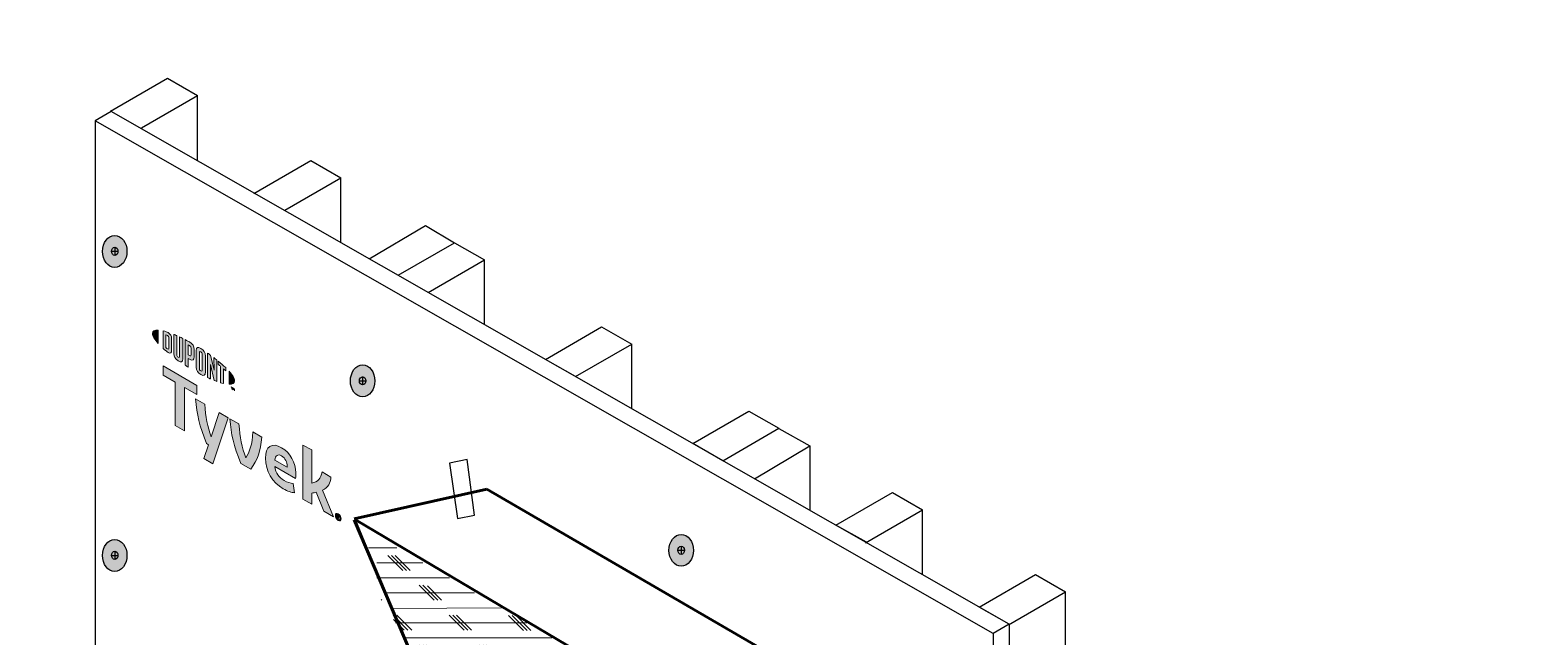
# Model space of a CAD drawing. Header units: inches. Extents: x -26 to 76, y -16 to 22.
# Drawn here: x 2.33 to 8.59, y 9.68 to 12.21 of the extents above; entities that cross this region are included whole.
import ezdxf

# ---------------------------------------------------------------- set-up
doc = ezdxf.new("R2010")
doc.units = ezdxf.units.IN
doc.header["$MEASUREMENT"] = 0
for name, color, linetype, lineweight in [('.ATI-HATCH', 7, 'Continuous', 0), ('G-ANNO-TTLB', 7, 'Continuous', 0), ('LOGOS', 7, 'Continuous', 0), ('TYVEK', 7, 'Continuous', 0)]:
    doc.layers.add(name, color=color, linetype=linetype, lineweight=lineweight)

# ---------------------------------------------------------------- blocks, each defined once
blk = doc.blocks.new('Block_197')
at = {"layer": 'LOGOS', "true_color": 0x848484, "transparency": 33554687}
h = blk.add_hatch(color=252, dxfattribs=at)
h.dxf.hatch_style = 2
edge = h.paths.add_edge_path()
edge.add_spline(control_points=[(2.8396, 10.9442), (2.8396, 10.9342), (2.8481, 10.9199), (2.8629, 10.9033), (2.8629, 10.9033), (2.8629, 10.958), (2.8629, 10.958), (2.8481, 10.9586), (2.8396, 10.9541), (2.8396, 10.9442)], knot_values=[0, 0, 0, 0, 1, 1, 1, 2, 2, 2, 3, 3, 3, 3], degree=3, periodic=0)
h = blk.add_hatch(color=252, dxfattribs=at)
h.dxf.hatch_style = 2
edge = h.paths.add_edge_path()
edge.add_spline(control_points=[(2.9074, 10.8827), (2.9074, 10.8785), (2.9052, 10.8783), (2.9026, 10.8799), (2.9005, 10.881), (2.8974, 10.8837), (2.8948, 10.886), (2.8948, 10.886), (2.8948, 10.9384), (2.8948, 10.9384), (2.8974, 10.9377), (2.9005, 10.9367), (2.9026, 10.9355), (2.9052, 10.934), (2.9074, 10.9313), (2.9074, 10.9271), (2.9074, 10.9271), (2.9074, 10.8827), (2.9074, 10.8827)], knot_values=[0, 0, 0, 0, 1, 1, 1, 2, 2, 2, 3, 3, 3, 4, 4, 4, 5, 5, 5, 6, 6, 6, 6], degree=3, periodic=0)
edge = h.paths.add_edge_path()
edge.add_spline(control_points=[(2.9043, 10.9482), (2.9002, 10.9506), (2.8942, 10.9526), (2.8834, 10.955), (2.8834, 10.955), (2.8834, 10.8825), (2.8834, 10.8825), (2.8929, 10.8737), (2.9002, 10.8676), (2.9043, 10.8652), (2.9138, 10.8597), (2.9192, 10.8633), (2.9192, 10.874), (2.9192, 10.874), (2.9192, 10.9222), (2.9192, 10.9222), (2.9192, 10.9329), (2.9138, 10.9427), (2.9043, 10.9482)], knot_values=[0, 0, 0, 0, 1, 1, 1, 2, 2, 2, 3, 3, 3, 4, 4, 4, 5, 5, 5, 6, 6, 6, 6], degree=3, periodic=0)
h = blk.add_hatch(color=252, dxfattribs=at)
h.dxf.hatch_style = 2
edge = h.paths.add_edge_path()
edge.add_spline(control_points=[(2.9525, 10.8482), (2.9525, 10.844), (2.9512, 10.842), (2.9466, 10.8453), (2.9421, 10.8485), (2.9409, 10.8514), (2.9409, 10.8564), (2.9409, 10.8564), (2.9409, 10.9353), (2.9409, 10.9353), (2.9379, 10.9367), (2.9313, 10.9395), (2.9284, 10.9407), (2.9284, 10.9407), (2.9284, 10.8608), (2.9284, 10.8608), (2.9284, 10.848), (2.9338, 10.8399), (2.9466, 10.8309), (2.9583, 10.8226), (2.9655, 10.8252), (2.9655, 10.8394), (2.9655, 10.8394), (2.9655, 10.9238), (2.9655, 10.9238), (2.963, 10.925), (2.955, 10.9289), (2.9525, 10.9301), (2.9525, 10.9301), (2.9525, 10.8482), (2.9525, 10.8482)], knot_values=[0, 0, 0, 0, 1, 1, 1, 2, 2, 2, 3, 3, 3, 4, 4, 4, 5, 5, 5, 6, 6, 6, 7, 7, 7, 8, 8, 8, 9, 9, 9, 10, 10, 10, 10], degree=3, periodic=0)
h = blk.add_hatch(color=252, dxfattribs=at)
h.dxf.hatch_style = 2
edge = h.paths.add_edge_path()
edge.add_spline(control_points=[(2.9999, 10.8554), (2.9999, 10.8509), (2.9985, 10.8494), (2.9933, 10.8524), (2.9933, 10.8524), (2.9887, 10.855), (2.9887, 10.855), (2.9887, 10.855), (2.9887, 10.897), (2.9887, 10.897), (2.9907, 10.8959), (2.9918, 10.8953), (2.993, 10.8946), (2.9988, 10.8913), (2.9999, 10.8881), (2.9999, 10.8835), (2.9999, 10.8835), (2.9999, 10.8554), (2.9999, 10.8554)], knot_values=[0, 0, 0, 0, 1, 1, 1, 2, 2, 2, 3, 3, 3, 4, 4, 4, 5, 5, 5, 6, 6, 6, 6], degree=3, periodic=0)
edge = h.paths.add_edge_path()
edge.add_spline(control_points=[(2.9938, 10.909), (2.9915, 10.9103), (2.9833, 10.9148), (2.9757, 10.9186), (2.9757, 10.9186), (2.9757, 10.8123), (2.9757, 10.8123), (2.9782, 10.8107), (2.985, 10.8064), (2.9887, 10.8041), (2.9887, 10.8041), (2.9887, 10.8402), (2.9887, 10.8402), (2.9887, 10.8402), (2.9938, 10.8373), (2.9938, 10.8373), (3.0074, 10.8295), (3.0131, 10.8332), (3.0131, 10.8467), (3.0131, 10.8467), (3.0131, 10.878), (3.0131, 10.878), (3.0131, 10.8913), (3.0067, 10.9015), (2.9938, 10.909)], knot_values=[0, 0, 0, 0, 1, 1, 1, 2, 2, 2, 3, 3, 3, 4, 4, 4, 5, 5, 5, 6, 6, 6, 7, 7, 7, 8, 8, 8, 8], degree=3, periodic=0)
h = blk.add_hatch(color=252, dxfattribs=at)
h.dxf.hatch_style = 2
edge = h.paths.add_edge_path()
edge.add_spline(control_points=[(3.0465, 10.7914), (3.0465, 10.7872), (3.0453, 10.7858), (3.0406, 10.7883), (3.0359, 10.7909), (3.0346, 10.7939), (3.0346, 10.7983), (3.0346, 10.7983), (3.0346, 10.8646), (3.0346, 10.8646), (3.0346, 10.8689), (3.0359, 10.8706), (3.0406, 10.8677), (3.0453, 10.8649), (3.0465, 10.8619), (3.0465, 10.8577), (3.0465, 10.8577), (3.0465, 10.7914), (3.0465, 10.7914)], knot_values=[0, 0, 0, 0, 1, 1, 1, 2, 2, 2, 3, 3, 3, 4, 4, 4, 5, 5, 5, 6, 6, 6, 6], degree=3, periodic=0)
edge = h.paths.add_edge_path()
edge.add_spline(control_points=[(3.0406, 10.8825), (3.0286, 10.8902), (3.0214, 10.8882), (3.0214, 10.8742), (3.0214, 10.8742), (3.0214, 10.8047), (3.0214, 10.8047), (3.0214, 10.7899), (3.0279, 10.7801), (3.0406, 10.7734), (3.0531, 10.7668), (3.0596, 10.7685), (3.0596, 10.7842), (3.0596, 10.7842), (3.0596, 10.8505), (3.0596, 10.8505), (3.0596, 10.8655), (3.0538, 10.8743), (3.0406, 10.8825)], knot_values=[0, 0, 0, 0, 1, 1, 1, 2, 2, 2, 3, 3, 3, 4, 4, 4, 5, 5, 5, 6, 6, 6, 6], degree=3, periodic=0)
h = blk.add_hatch(color=252, dxfattribs=at)
h.dxf.hatch_style = 2
edge = h.paths.add_edge_path()
edge.add_spline(control_points=[(3.0958, 10.7915), (3.0958, 10.7915), (3.0813, 10.8539), (3.0813, 10.8539), (3.0774, 10.8567), (3.0727, 10.8601), (3.069, 10.8626), (3.069, 10.8626), (3.069, 10.7606), (3.069, 10.7606), (3.0716, 10.7594), (3.0781, 10.7564), (3.0815, 10.755), (3.0815, 10.755), (3.0805, 10.8157), (3.0805, 10.8157), (3.0805, 10.8157), (3.0958, 10.7491), (3.0958, 10.7491), (3.0991, 10.7478), (3.1038, 10.746), (3.1069, 10.7449), (3.1069, 10.7449), (3.1069, 10.8345), (3.1069, 10.8345), (3.1037, 10.8371), (3.0978, 10.8417), (3.0949, 10.8439), (3.0949, 10.8439), (3.0958, 10.7915), (3.0958, 10.7915)], knot_values=[0, 0, 0, 0, 1, 1, 1, 2, 2, 2, 3, 3, 3, 4, 4, 4, 5, 5, 5, 6, 6, 6, 7, 7, 7, 8, 8, 8, 9, 9, 9, 10, 10, 10, 10], degree=3, periodic=0)
h = blk.add_hatch(color=252, dxfattribs=at)
h.dxf.hatch_style = 2
edge = h.paths.add_edge_path()
edge.add_spline(control_points=[(3.1134, 10.8151), (3.1166, 10.8126), (3.1198, 10.81), (3.1229, 10.8075), (3.1229, 10.8075), (3.1229, 10.7396), (3.1229, 10.7396), (3.1257, 10.7388), (3.131, 10.7373), (3.1345, 10.7365), (3.1345, 10.7365), (3.1345, 10.7975), (3.1345, 10.7975), (3.1379, 10.7946), (3.1411, 10.7917), (3.144, 10.7891), (3.144, 10.7891), (3.144, 10.8022), (3.144, 10.8022), (3.1348, 10.8112), (3.1249, 10.8199), (3.1134, 10.8293), (3.1134, 10.8293), (3.1134, 10.8151), (3.1134, 10.8151)], knot_values=[0, 0, 0, 0, 1, 1, 1, 2, 2, 2, 3, 3, 3, 4, 4, 4, 5, 5, 5, 6, 6, 6, 7, 7, 7, 8, 8, 8, 8], degree=3, periodic=0)
h = blk.add_hatch(color=252, dxfattribs=at)
h.dxf.hatch_style = 2
edge = h.paths.add_edge_path()
edge.add_spline(control_points=[(3.1814, 10.7469), (3.1814, 10.7368), (3.1728, 10.7324), (3.158, 10.7329), (3.158, 10.7329), (3.158, 10.7876), (3.158, 10.7876), (3.1728, 10.7711), (3.1814, 10.7568), (3.1814, 10.7469)], knot_values=[0, 0, 0, 0, 1, 1, 1, 2, 2, 2, 3, 3, 3, 3], degree=3, periodic=0)
h = blk.add_hatch(color=252, dxfattribs=at)
h.dxf.hatch_style = 2
edge = h.paths.add_edge_path()
edge.add_spline(control_points=[(3.1744, 10.7179), (3.1744, 10.7179), (3.1758, 10.7171), (3.1758, 10.7171), (3.1758, 10.7171), (3.1779, 10.7122), (3.1779, 10.7122), (3.1779, 10.7122), (3.18, 10.7147), (3.18, 10.7147), (3.18, 10.7147), (3.1814, 10.7139), (3.1814, 10.7139), (3.1814, 10.7139), (3.1814, 10.706), (3.1814, 10.706), (3.1814, 10.706), (3.1801, 10.7068), (3.1801, 10.7068), (3.1801, 10.7068), (3.1801, 10.7124), (3.1801, 10.7124), (3.1801, 10.7124), (3.178, 10.7098), (3.178, 10.7098), (3.178, 10.7098), (3.1778, 10.7099), (3.1778, 10.7099), (3.1778, 10.7099), (3.1757, 10.7149), (3.1757, 10.7149), (3.1757, 10.7149), (3.1757, 10.7093), (3.1757, 10.7093), (3.1757, 10.7093), (3.1744, 10.71), (3.1744, 10.71), (3.1744, 10.71), (3.1744, 10.7179), (3.1744, 10.7179)], knot_values=[0, 0, 0, 0, 1, 1, 1, 2, 2, 2, 3, 3, 3, 4, 4, 4, 5, 5, 5, 6, 6, 6, 7, 7, 7, 8, 8, 8, 9, 9, 9, 10, 10, 10, 11, 11, 11, 12, 12, 12, 13, 13, 13, 13], degree=3, periodic=0)
edge = h.paths.add_edge_path()
edge.add_spline(control_points=[(3.1695, 10.7194), (3.1695, 10.7194), (3.1674, 10.7206), (3.1674, 10.7206), (3.1674, 10.7206), (3.1674, 10.722), (3.1674, 10.722), (3.1674, 10.722), (3.1729, 10.7188), (3.1729, 10.7188), (3.1729, 10.7188), (3.1729, 10.7174), (3.1729, 10.7174), (3.1729, 10.7174), (3.1708, 10.7186), (3.1708, 10.7186), (3.1708, 10.7186), (3.1708, 10.7121), (3.1708, 10.7121), (3.1708, 10.7121), (3.1695, 10.7129), (3.1695, 10.7129), (3.1695, 10.7129), (3.1695, 10.7194), (3.1695, 10.7194)], knot_values=[0, 0, 0, 0, 1, 1, 1, 2, 2, 2, 3, 3, 3, 4, 4, 4, 5, 5, 5, 6, 6, 6, 7, 7, 7, 8, 8, 8, 8], degree=3, periodic=0)
at = {"layer": 'LOGOS'}
for points, knots in [([(2.8396, 10.9442), (2.8396, 10.9342), (2.8481, 10.9199), (2.8629, 10.9033), (2.8629, 10.9033), (2.8629, 10.958), (2.8629, 10.958), (2.8481, 10.9586), (2.8396, 10.9541), (2.8396, 10.9442)], [0, 0, 0, 0, 1, 1, 1, 2, 2, 2, 3, 3, 3, 3]), ([(2.9043, 10.9482), (2.9002, 10.9506), (2.8942, 10.9526), (2.8834, 10.955), (2.8834, 10.955), (2.8834, 10.8825), (2.8834, 10.8825), (2.8929, 10.8737), (2.9002, 10.8676), (2.9043, 10.8652), (2.9138, 10.8597), (2.9192, 10.8633), (2.9192, 10.874), (2.9192, 10.874), (2.9192, 10.9222), (2.9192, 10.9222), (2.9192, 10.9329), (2.9138, 10.9427), (2.9043, 10.9482)], [0, 0, 0, 0, 1, 1, 1, 2, 2, 2, 3, 3, 3, 4, 4, 4, 5, 5, 5, 6, 6, 6, 6]), ([(2.9074, 10.8827), (2.9074, 10.8785), (2.9052, 10.8783), (2.9026, 10.8799), (2.9005, 10.881), (2.8974, 10.8837), (2.8948, 10.886), (2.8948, 10.886), (2.8948, 10.9384), (2.8948, 10.9384), (2.8974, 10.9377), (2.9005, 10.9367), (2.9026, 10.9355), (2.9052, 10.934), (2.9074, 10.9313), (2.9074, 10.9271), (2.9074, 10.9271), (2.9074, 10.8827), (2.9074, 10.8827)], [0, 0, 0, 0, 1, 1, 1, 2, 2, 2, 3, 3, 3, 4, 4, 4, 5, 5, 5, 6, 6, 6, 6]), ([(2.9525, 10.8482), (2.9525, 10.844), (2.9512, 10.842), (2.9466, 10.8453), (2.9421, 10.8485), (2.9409, 10.8514), (2.9409, 10.8564), (2.9409, 10.8564), (2.9409, 10.9353), (2.9409, 10.9353), (2.9379, 10.9367), (2.9313, 10.9395), (2.9284, 10.9407), (2.9284, 10.9407), (2.9284, 10.8608), (2.9284, 10.8608), (2.9284, 10.848), (2.9338, 10.8399), (2.9466, 10.8309), (2.9583, 10.8226), (2.9655, 10.8252), (2.9655, 10.8394), (2.9655, 10.8394), (2.9655, 10.9238), (2.9655, 10.9238), (2.963, 10.925), (2.955, 10.9289), (2.9525, 10.9301), (2.9525, 10.9301), (2.9525, 10.8482), (2.9525, 10.8482)], [0, 0, 0, 0, 1, 1, 1, 2, 2, 2, 3, 3, 3, 4, 4, 4, 5, 5, 5, 6, 6, 6, 7, 7, 7, 8, 8, 8, 9, 9, 9, 10, 10, 10, 10]), ([(2.9938, 10.909), (2.9915, 10.9103), (2.9833, 10.9148), (2.9757, 10.9186), (2.9757, 10.9186), (2.9757, 10.8123), (2.9757, 10.8123), (2.9782, 10.8107), (2.985, 10.8064), (2.9887, 10.8041), (2.9887, 10.8041), (2.9887, 10.8402), (2.9887, 10.8402), (2.9887, 10.8402), (2.9938, 10.8373), (2.9938, 10.8373), (3.0074, 10.8295), (3.0131, 10.8332), (3.0131, 10.8467), (3.0131, 10.8467), (3.0131, 10.878), (3.0131, 10.878), (3.0131, 10.8913), (3.0067, 10.9015), (2.9938, 10.909)], [0, 0, 0, 0, 1, 1, 1, 2, 2, 2, 3, 3, 3, 4, 4, 4, 5, 5, 5, 6, 6, 6, 7, 7, 7, 8, 8, 8, 8]), ([(2.9999, 10.8554), (2.9999, 10.8509), (2.9985, 10.8494), (2.9933, 10.8524), (2.9933, 10.8524), (2.9887, 10.855), (2.9887, 10.855), (2.9887, 10.855), (2.9887, 10.897), (2.9887, 10.897), (2.9907, 10.8959), (2.9918, 10.8953), (2.993, 10.8946), (2.9988, 10.8913), (2.9999, 10.8881), (2.9999, 10.8835), (2.9999, 10.8835), (2.9999, 10.8554), (2.9999, 10.8554)], [0, 0, 0, 0, 1, 1, 1, 2, 2, 2, 3, 3, 3, 4, 4, 4, 5, 5, 5, 6, 6, 6, 6]), ([(3.0406, 10.8825), (3.0286, 10.8902), (3.0214, 10.8882), (3.0214, 10.8742), (3.0214, 10.8742), (3.0214, 10.8047), (3.0214, 10.8047), (3.0214, 10.7899), (3.0279, 10.7801), (3.0406, 10.7734), (3.0531, 10.7668), (3.0596, 10.7685), (3.0596, 10.7842), (3.0596, 10.7842), (3.0596, 10.8505), (3.0596, 10.8505), (3.0596, 10.8655), (3.0538, 10.8743), (3.0406, 10.8825)], [0, 0, 0, 0, 1, 1, 1, 2, 2, 2, 3, 3, 3, 4, 4, 4, 5, 5, 5, 6, 6, 6, 6]), ([(3.0465, 10.7914), (3.0465, 10.7872), (3.0453, 10.7858), (3.0406, 10.7883), (3.0359, 10.7909), (3.0346, 10.7939), (3.0346, 10.7983), (3.0346, 10.7983), (3.0346, 10.8646), (3.0346, 10.8646), (3.0346, 10.8689), (3.0359, 10.8706), (3.0406, 10.8677), (3.0453, 10.8649), (3.0465, 10.8619), (3.0465, 10.8577), (3.0465, 10.8577), (3.0465, 10.7914), (3.0465, 10.7914)], [0, 0, 0, 0, 1, 1, 1, 2, 2, 2, 3, 3, 3, 4, 4, 4, 5, 5, 5, 6, 6, 6, 6]), ([(3.0958, 10.7915), (3.0958, 10.7915), (3.0813, 10.8539), (3.0813, 10.8539), (3.0774, 10.8567), (3.0727, 10.8601), (3.069, 10.8626), (3.069, 10.8626), (3.069, 10.7606), (3.069, 10.7606), (3.0716, 10.7594), (3.0781, 10.7564), (3.0815, 10.755), (3.0815, 10.755), (3.0805, 10.8157), (3.0805, 10.8157), (3.0805, 10.8157), (3.0958, 10.7491), (3.0958, 10.7491), (3.0991, 10.7478), (3.1038, 10.746), (3.1069, 10.7449), (3.1069, 10.7449), (3.1069, 10.8345), (3.1069, 10.8345), (3.1037, 10.8371), (3.0978, 10.8417), (3.0949, 10.8439), (3.0949, 10.8439), (3.0958, 10.7915), (3.0958, 10.7915)], [0, 0, 0, 0, 1, 1, 1, 2, 2, 2, 3, 3, 3, 4, 4, 4, 5, 5, 5, 6, 6, 6, 7, 7, 7, 8, 8, 8, 9, 9, 9, 10, 10, 10, 10]), ([(3.1134, 10.8151), (3.1166, 10.8126), (3.1198, 10.81), (3.1229, 10.8075), (3.1229, 10.8075), (3.1229, 10.7396), (3.1229, 10.7396), (3.1257, 10.7388), (3.131, 10.7373), (3.1345, 10.7365), (3.1345, 10.7365), (3.1345, 10.7975), (3.1345, 10.7975), (3.1379, 10.7946), (3.1411, 10.7917), (3.144, 10.7891), (3.144, 10.7891), (3.144, 10.8022), (3.144, 10.8022), (3.1348, 10.8112), (3.1249, 10.8199), (3.1134, 10.8293), (3.1134, 10.8293), (3.1134, 10.8151), (3.1134, 10.8151)], [0, 0, 0, 0, 1, 1, 1, 2, 2, 2, 3, 3, 3, 4, 4, 4, 5, 5, 5, 6, 6, 6, 7, 7, 7, 8, 8, 8, 8]), ([(3.1814, 10.7469), (3.1814, 10.7368), (3.1728, 10.7324), (3.158, 10.7329), (3.158, 10.7329), (3.158, 10.7876), (3.158, 10.7876), (3.1728, 10.7711), (3.1814, 10.7568), (3.1814, 10.7469)], [0, 0, 0, 0, 1, 1, 1, 2, 2, 2, 3, 3, 3, 3]), ([(3.1695, 10.7194), (3.1695, 10.7194), (3.1674, 10.7206), (3.1674, 10.7206), (3.1674, 10.7206), (3.1674, 10.722), (3.1674, 10.722), (3.1674, 10.722), (3.1729, 10.7188), (3.1729, 10.7188), (3.1729, 10.7188), (3.1729, 10.7174), (3.1729, 10.7174), (3.1729, 10.7174), (3.1708, 10.7186), (3.1708, 10.7186), (3.1708, 10.7186), (3.1708, 10.7121), (3.1708, 10.7121), (3.1708, 10.7121), (3.1695, 10.7129), (3.1695, 10.7129), (3.1695, 10.7129), (3.1695, 10.7194), (3.1695, 10.7194)], [0, 0, 0, 0, 1, 1, 1, 2, 2, 2, 3, 3, 3, 4, 4, 4, 5, 5, 5, 6, 6, 6, 7, 7, 7, 8, 8, 8, 8]), ([(3.1744, 10.7179), (3.1744, 10.7179), (3.1758, 10.7171), (3.1758, 10.7171), (3.1758, 10.7171), (3.1779, 10.7122), (3.1779, 10.7122), (3.1779, 10.7122), (3.18, 10.7147), (3.18, 10.7147), (3.18, 10.7147), (3.1814, 10.7139), (3.1814, 10.7139), (3.1814, 10.7139), (3.1814, 10.706), (3.1814, 10.706), (3.1814, 10.706), (3.1801, 10.7068), (3.1801, 10.7068), (3.1801, 10.7068), (3.1801, 10.7124), (3.1801, 10.7124), (3.1801, 10.7124), (3.178, 10.7098), (3.178, 10.7098), (3.178, 10.7098), (3.1778, 10.7099), (3.1778, 10.7099), (3.1778, 10.7099), (3.1757, 10.7149), (3.1757, 10.7149), (3.1757, 10.7149), (3.1757, 10.7093), (3.1757, 10.7093), (3.1757, 10.7093), (3.1744, 10.71), (3.1744, 10.71), (3.1744, 10.71), (3.1744, 10.7179), (3.1744, 10.7179)], [0, 0, 0, 0, 1, 1, 1, 2, 2, 2, 3, 3, 3, 4, 4, 4, 5, 5, 5, 6, 6, 6, 7, 7, 7, 8, 8, 8, 9, 9, 9, 10, 10, 10, 11, 11, 11, 12, 12, 12, 13, 13, 13, 13])]:
    blk.add_open_spline(points, degree=3, knots=knots, dxfattribs=at)
blk = doc.blocks.new('Block_201')
at = {"layer": 'LOGOS', "true_color": 0x848484, "transparency": 33554687}
h = blk.add_hatch(color=252, dxfattribs=at)
h.dxf.hatch_style = 2
h.paths.add_polyline_path([(3.0237, 10.7284), (2.8834, 10.8094), (2.8834, 10.7713), (2.9341, 10.7421), (2.9341, 10.5616), (2.973, 10.5391), (2.973, 10.7196), (3.0237, 10.6903)])
h = blk.add_hatch(color=252, dxfattribs=at)
h.dxf.hatch_style = 2
edge = h.paths.add_edge_path()
edge.add_spline(control_points=[(3.2569, 10.5348), (3.2545, 10.4828), (3.2441, 10.4526), (3.228, 10.4265), (3.2125, 10.4708), (3.2024, 10.5128), (3.1994, 10.568), (3.1994, 10.568), (3.1616, 10.5898), (3.1616, 10.5898), (3.1656, 10.5247), (3.1779, 10.4773), (3.2073, 10.4038), (3.2073, 10.4038), (3.249, 10.3798), (3.249, 10.3798), (3.2773, 10.4199), (3.289, 10.4535), (3.2945, 10.5131), (3.2945, 10.5131), (3.2569, 10.5348), (3.2569, 10.5348)], knot_values=[0, 0, 0, 0, 1, 1, 1, 2, 2, 2, 3, 3, 3, 4, 4, 4, 5, 5, 5, 6, 6, 6, 7, 7, 7, 7], degree=3, periodic=0)
h = blk.add_hatch(color=252, dxfattribs=at)
h.dxf.hatch_style = 2
edge = h.paths.add_edge_path()
edge.add_spline(control_points=[(3.3481, 10.4175), (3.3481, 10.4175), (3.3999, 10.3876), (3.3999, 10.3876), (3.3999, 10.3876), (3.3999, 10.3913), (3.3999, 10.3913), (3.3999, 10.4088), (3.3917, 10.4263), (3.3768, 10.435), (3.361, 10.4441), (3.3506, 10.4373), (3.3481, 10.4175)], knot_values=[0, 0, 0, 0, 1, 1, 1, 2, 2, 2, 3, 3, 3, 4, 4, 4, 4], degree=3, periodic=0)
edge = h.paths.add_edge_path()
edge.add_spline(control_points=[(3.4307, 10.2817), (3.4187, 10.2824), (3.401, 10.2883), (3.383, 10.2987), (3.3392, 10.324), (3.3092, 10.3731), (3.3092, 10.425), (3.3092, 10.4746), (3.3367, 10.4925), (3.3768, 10.4693), (3.4124, 10.4487), (3.4359, 10.4062), (3.4359, 10.3643), (3.4359, 10.355), (3.4353, 10.3471), (3.4348, 10.3412), (3.4348, 10.3412), (3.3487, 10.3909), (3.3487, 10.3909), (3.3522, 10.3639), (3.365, 10.3453), (3.3868, 10.3327), (3.4002, 10.325), (3.413, 10.321), (3.4247, 10.3199), (3.4247, 10.3199), (3.4307, 10.2817), (3.4307, 10.2817)], knot_values=[0, 0, 0, 0, 1, 1, 1, 2, 2, 2, 3, 3, 3, 4, 4, 4, 5, 5, 5, 6, 6, 6, 7, 7, 7, 8, 8, 8, 9, 9, 9, 9], degree=3, periodic=0)
h = blk.add_hatch(color=252, dxfattribs=at)
h.dxf.hatch_style = 2
edge = h.paths.add_edge_path()
edge.add_spline(control_points=[(3.5473, 10.2928), (3.5473, 10.2928), (3.5925, 10.1815), (3.5925, 10.1815), (3.5925, 10.1815), (3.5516, 10.205), (3.5516, 10.205), (3.5516, 10.205), (3.5203, 10.284), (3.5203, 10.284), (3.5146, 10.2826), (3.5086, 10.2814), (3.5021, 10.2805), (3.5021, 10.2805), (3.5021, 10.2337), (3.5021, 10.2337), (3.5021, 10.2337), (3.4645, 10.2554), (3.4645, 10.2554), (3.4645, 10.2554), (3.4645, 10.4793), (3.4645, 10.4793), (3.4645, 10.4793), (3.5021, 10.4598), (3.5021, 10.4598), (3.5021, 10.4598), (3.5021, 10.322), (3.5021, 10.322), (3.5277, 10.3263), (3.5402, 10.3409), (3.5446, 10.3687), (3.5446, 10.3687), (3.5819, 10.3472), (3.5819, 10.3472), (3.5811, 10.3208), (3.5691, 10.3037), (3.5473, 10.2928)], knot_values=[0, 0, 0, 0, 1, 1, 1, 2, 2, 2, 3, 3, 3, 4, 4, 4, 5, 5, 5, 6, 6, 6, 7, 7, 7, 8, 8, 8, 9, 9, 9, 10, 10, 10, 11, 11, 11, 12, 12, 12, 12], degree=3, periodic=0)
at = {"layer": 'LOGOS'}
blk.add_lwpolyline([(3.0237, 10.7284), (2.8834, 10.8094), (2.8834, 10.7713), (2.9341, 10.7421), (2.9341, 10.5616), (2.973, 10.5391), (2.973, 10.7196), (3.0237, 10.6903)], close=True, dxfattribs=at)
for points, knots in [([(3.2569, 10.5348), (3.2545, 10.4828), (3.2441, 10.4526), (3.228, 10.4265), (3.2125, 10.4708), (3.2024, 10.5128), (3.1994, 10.568), (3.1994, 10.568), (3.1616, 10.5898), (3.1616, 10.5898), (3.1656, 10.5247), (3.1779, 10.4773), (3.2073, 10.4038), (3.2073, 10.4038), (3.249, 10.3798), (3.249, 10.3798), (3.2773, 10.4199), (3.289, 10.4535), (3.2945, 10.5131), (3.2945, 10.5131), (3.2569, 10.5348), (3.2569, 10.5348)], [0, 0, 0, 0, 1, 1, 1, 2, 2, 2, 3, 3, 3, 4, 4, 4, 5, 5, 5, 6, 6, 6, 7, 7, 7, 7]), ([(3.4307, 10.2817), (3.4187, 10.2824), (3.401, 10.2883), (3.383, 10.2987), (3.3392, 10.324), (3.3092, 10.3731), (3.3092, 10.425), (3.3092, 10.4746), (3.3367, 10.4925), (3.3768, 10.4693), (3.4124, 10.4487), (3.4359, 10.4062), (3.4359, 10.3643), (3.4359, 10.355), (3.4353, 10.3471), (3.4348, 10.3412), (3.4348, 10.3412), (3.3487, 10.3909), (3.3487, 10.3909), (3.3522, 10.3639), (3.365, 10.3453), (3.3868, 10.3327), (3.4002, 10.325), (3.413, 10.321), (3.4247, 10.3199), (3.4247, 10.3199), (3.4307, 10.2817), (3.4307, 10.2817)], [0, 0, 0, 0, 1, 1, 1, 2, 2, 2, 3, 3, 3, 4, 4, 4, 5, 5, 5, 6, 6, 6, 7, 7, 7, 8, 8, 8, 9, 9, 9, 9]), ([(3.5473, 10.2928), (3.5473, 10.2928), (3.5925, 10.1815), (3.5925, 10.1815), (3.5925, 10.1815), (3.5516, 10.205), (3.5516, 10.205), (3.5516, 10.205), (3.5203, 10.284), (3.5203, 10.284), (3.5146, 10.2826), (3.5086, 10.2814), (3.5021, 10.2805), (3.5021, 10.2805), (3.5021, 10.2337), (3.5021, 10.2337), (3.5021, 10.2337), (3.4645, 10.2554), (3.4645, 10.2554), (3.4645, 10.2554), (3.4645, 10.4793), (3.4645, 10.4793), (3.4645, 10.4793), (3.5021, 10.4598), (3.5021, 10.4598), (3.5021, 10.4598), (3.5021, 10.322), (3.5021, 10.322), (3.5277, 10.3263), (3.5402, 10.3409), (3.5446, 10.3687), (3.5446, 10.3687), (3.5819, 10.3472), (3.5819, 10.3472), (3.5811, 10.3208), (3.5691, 10.3037), (3.5473, 10.2928)], [0, 0, 0, 0, 1, 1, 1, 2, 2, 2, 3, 3, 3, 4, 4, 4, 5, 5, 5, 6, 6, 6, 7, 7, 7, 8, 8, 8, 9, 9, 9, 10, 10, 10, 11, 11, 11, 12, 12, 12, 12]), ([(3.3481, 10.4175), (3.3481, 10.4175), (3.3999, 10.3876), (3.3999, 10.3876), (3.3999, 10.3876), (3.3999, 10.3913), (3.3999, 10.3913), (3.3999, 10.4088), (3.3917, 10.4263), (3.3768, 10.435), (3.361, 10.4441), (3.3506, 10.4373), (3.3481, 10.4175)], [0, 0, 0, 0, 1, 1, 1, 2, 2, 2, 3, 3, 3, 4, 4, 4, 4])]:
    blk.add_open_spline(points, degree=3, knots=knots, dxfattribs=at)
blk = doc.blocks.new('Block_200')
at = {"layer": 'LOGOS', "true_color": 0x848484, "transparency": 33554687}
h = blk.add_hatch(color=252, dxfattribs=at)
h.dxf.hatch_style = 2
edge = h.paths.add_edge_path()
edge.add_spline(control_points=[(3.1173, 10.6154), (3.1173, 10.6154), (3.0836, 10.5148), (3.0836, 10.5148), (3.0692, 10.5568), (3.0599, 10.5976), (3.057, 10.6502), (3.057, 10.6502), (3.0191, 10.6721), (3.0191, 10.6721), (3.0232, 10.6069), (3.0355, 10.5596), (3.0649, 10.4861), (3.0649, 10.4861), (3.0725, 10.4817), (3.0725, 10.4817), (3.0725, 10.4817), (3.0532, 10.4242), (3.0532, 10.4242), (3.0532, 10.4242), (3.0908, 10.4025), (3.0908, 10.4025), (3.0908, 10.4025), (3.1549, 10.5937), (3.1549, 10.5937), (3.1549, 10.5937), (3.1173, 10.6154), (3.1173, 10.6154)], knot_values=[0, 0, 0, 0, 1, 1, 1, 2, 2, 2, 3, 3, 3, 4, 4, 4, 5, 5, 5, 6, 6, 6, 7, 7, 7, 8, 8, 8, 9, 9, 9, 9], degree=3, periodic=0)
at = {"layer": 'LOGOS'}
blk.add_open_spline([(3.1173, 10.6154), (3.1173, 10.6154), (3.0836, 10.5148), (3.0836, 10.5148), (3.0692, 10.5568), (3.0599, 10.5976), (3.057, 10.6502), (3.057, 10.6502), (3.0191, 10.6721), (3.0191, 10.6721), (3.0232, 10.6069), (3.0355, 10.5596), (3.0649, 10.4861), (3.0649, 10.4861), (3.0725, 10.4817), (3.0725, 10.4817), (3.0725, 10.4817), (3.0532, 10.4242), (3.0532, 10.4242), (3.0532, 10.4242), (3.0908, 10.4025), (3.0908, 10.4025), (3.0908, 10.4025), (3.1549, 10.5937), (3.1549, 10.5937), (3.1549, 10.5937), (3.1173, 10.6154), (3.1173, 10.6154)], degree=3, knots=[0, 0, 0, 0, 1, 1, 1, 2, 2, 2, 3, 3, 3, 4, 4, 4, 5, 5, 5, 6, 6, 6, 7, 7, 7, 8, 8, 8, 9, 9, 9, 9], dxfattribs=at)
blk.add_blockref('Block_201', (0, 0), dxfattribs=at)
blk = doc.blocks.new('Block_202')
at = {"layer": 'LOGOS', "true_color": 0x848484, "transparency": 33554687}
h = blk.add_hatch(color=252, dxfattribs=at)
h.dxf.hatch_style = 2
edge = h.paths.add_edge_path()
edge.add_spline(control_points=[(3.6105, 10.1858), (3.6105, 10.1858), (3.6105, 10.1817), (3.6105, 10.1817), (3.6105, 10.1817), (3.6121, 10.1808), (3.6121, 10.1808), (3.6136, 10.1799), (3.6144, 10.1799), (3.6144, 10.1815), (3.6144, 10.183), (3.6136, 10.184), (3.6121, 10.1849), (3.6121, 10.1849), (3.6105, 10.1858), (3.6105, 10.1858)], knot_values=[0, 0, 0, 0, 1, 1, 1, 2, 2, 2, 3, 3, 3, 4, 4, 4, 5, 5, 5, 5], degree=3, periodic=0)
edge = h.paths.add_edge_path()
edge.add_spline(control_points=[(3.6079, 10.1899), (3.6079, 10.1899), (3.6121, 10.1875), (3.6121, 10.1875), (3.6154, 10.1856), (3.617, 10.1829), (3.617, 10.18), (3.617, 10.178), (3.6162, 10.177), (3.6146, 10.1772), (3.6154, 10.175), (3.6165, 10.1726), (3.6178, 10.17), (3.6178, 10.17), (3.6147, 10.1718), (3.6147, 10.1718), (3.6135, 10.1742), (3.6127, 10.1762), (3.6119, 10.1783), (3.6119, 10.1783), (3.6105, 10.1791), (3.6105, 10.1791), (3.6105, 10.1791), (3.6105, 10.1742), (3.6105, 10.1742), (3.6105, 10.1742), (3.6079, 10.1758), (3.6079, 10.1758), (3.6079, 10.1758), (3.6079, 10.1899), (3.6079, 10.1899)], knot_values=[0, 0, 0, 0, 1, 1, 1, 2, 2, 2, 3, 3, 3, 4, 4, 4, 5, 5, 5, 6, 6, 6, 7, 7, 7, 8, 8, 8, 9, 9, 9, 10, 10, 10, 10], degree=3, periodic=0)
edge = h.paths.add_edge_path()
edge.add_spline(control_points=[(3.6123, 10.191), (3.6063, 10.1944), (3.6029, 10.1925), (3.6029, 10.1854), (3.6029, 10.1783), (3.6063, 10.1725), (3.6123, 10.1691), (3.6181, 10.1657), (3.6216, 10.1676), (3.6216, 10.1747), (3.6216, 10.1817), (3.6181, 10.1876), (3.6123, 10.191)], knot_values=[0, 0, 0, 0, 1, 1, 1, 2, 2, 2, 3, 3, 3, 4, 4, 4, 4], degree=3, periodic=0)
edge = h.paths.add_edge_path()
edge.add_spline(control_points=[(3.6123, 10.1938), (3.6196, 10.1896), (3.6244, 10.1815), (3.6244, 10.173), (3.6244, 10.1646), (3.6195, 10.1621), (3.6123, 10.1663), (3.6049, 10.1706), (3.6001, 10.1786), (3.6001, 10.187), (3.6001, 10.1955), (3.6049, 10.1981), (3.6123, 10.1938)], knot_values=[0, 0, 0, 0, 1, 1, 1, 2, 2, 2, 3, 3, 3, 4, 4, 4, 4], degree=3, periodic=0)
at = {"layer": 'LOGOS'}
for points, knots in [([(3.6123, 10.1938), (3.6196, 10.1896), (3.6244, 10.1815), (3.6244, 10.173), (3.6244, 10.1646), (3.6195, 10.1621), (3.6123, 10.1663), (3.6049, 10.1706), (3.6001, 10.1786), (3.6001, 10.187), (3.6001, 10.1955), (3.6049, 10.1981), (3.6123, 10.1938)], [0, 0, 0, 0, 1, 1, 1, 2, 2, 2, 3, 3, 3, 4, 4, 4, 4]), ([(3.6123, 10.191), (3.6063, 10.1944), (3.6029, 10.1925), (3.6029, 10.1854), (3.6029, 10.1783), (3.6063, 10.1725), (3.6123, 10.1691), (3.6181, 10.1657), (3.6216, 10.1676), (3.6216, 10.1747), (3.6216, 10.1817), (3.6181, 10.1876), (3.6123, 10.191)], [0, 0, 0, 0, 1, 1, 1, 2, 2, 2, 3, 3, 3, 4, 4, 4, 4]), ([(3.6079, 10.1899), (3.6079, 10.1899), (3.6121, 10.1875), (3.6121, 10.1875), (3.6154, 10.1856), (3.617, 10.1829), (3.617, 10.18), (3.617, 10.178), (3.6162, 10.177), (3.6146, 10.1772), (3.6154, 10.175), (3.6165, 10.1726), (3.6178, 10.17), (3.6178, 10.17), (3.6147, 10.1718), (3.6147, 10.1718), (3.6135, 10.1742), (3.6127, 10.1762), (3.6119, 10.1783), (3.6119, 10.1783), (3.6105, 10.1791), (3.6105, 10.1791), (3.6105, 10.1791), (3.6105, 10.1742), (3.6105, 10.1742), (3.6105, 10.1742), (3.6079, 10.1758), (3.6079, 10.1758), (3.6079, 10.1758), (3.6079, 10.1899), (3.6079, 10.1899)], [0, 0, 0, 0, 1, 1, 1, 2, 2, 2, 3, 3, 3, 4, 4, 4, 5, 5, 5, 6, 6, 6, 7, 7, 7, 8, 8, 8, 9, 9, 9, 10, 10, 10, 10]), ([(3.6105, 10.1858), (3.6105, 10.1858), (3.6105, 10.1817), (3.6105, 10.1817), (3.6105, 10.1817), (3.6121, 10.1808), (3.6121, 10.1808), (3.6136, 10.1799), (3.6144, 10.1799), (3.6144, 10.1815), (3.6144, 10.183), (3.6136, 10.184), (3.6121, 10.1849), (3.6121, 10.1849), (3.6105, 10.1858), (3.6105, 10.1858)], [0, 0, 0, 0, 1, 1, 1, 2, 2, 2, 3, 3, 3, 4, 4, 4, 5, 5, 5, 5])]:
    blk.add_open_spline(points, degree=3, knots=knots, dxfattribs=at)
blk = doc.blocks.new('Block_199')
at = {"layer": 'LOGOS'}
for name in ['Block_200', 'Block_202']:
    blk.add_blockref(name, (0, 0), dxfattribs=at)
blk = doc.blocks.new('Block_198')
at = {"layer": 'LOGOS'}
blk.add_blockref('Block_199', (0, 0), dxfattribs=at)
blk = doc.blocks.new('Block_196')
at = {"layer": 'LOGOS'}
for name in ['Block_197', 'Block_198']:
    blk.add_blockref(name, (0, 0), dxfattribs=at)
blk = doc.blocks.new('Block_378')
at = {"layer": '.ATI-HATCH'}
for points, knots in [([(3.6847, 10.1683), (3.6847, 10.1683), (3.9387, 9.5535), (3.9387, 9.5535), (3.9387, 9.5535), (3.9575, 9.5699), (3.9575, 9.5699), (3.9575, 9.5699), (4.6056, 9.6237), (4.6056, 9.6237), (4.6056, 9.6237), (3.6847, 10.1683), (3.6847, 10.1683)], [0, 0, 0, 0, 1, 1, 1, 2, 2, 2, 3, 3, 3, 4, 4, 4, 4]), ([(4.6056, 9.6237), (4.6056, 9.6237), (3.9437, 9.5583), (3.9437, 9.5583), (3.9437, 9.5583), (3.9437, 9.5505), (3.9437, 9.5505), (3.9437, 9.5505), (5.083, 8.9075), (5.083, 8.9075), (5.083, 8.9075), (5.0909, 8.9075), (5.0909, 8.9075), (5.0909, 8.9075), (5.5873, 9.049), (5.5873, 9.049), (5.5873, 9.049), (4.6056, 9.6237), (4.6056, 9.6237)], [0, 0, 0, 0, 1, 1, 1, 2, 2, 2, 3, 3, 3, 4, 4, 4, 5, 5, 5, 6, 6, 6, 6])]:
    blk.add_open_spline(points, degree=3, knots=knots, dxfattribs=at)
at = {"layer": '.ATI-HATCH', "color": 8, "lineweight": 0, "true_color": 0x808080}
for points in [[(3.7377, 10.0528), (3.7377, 10.0528), (3.8555, 10.0528), (3.8555, 10.0528)], [(3.773, 9.9904), (3.773, 9.9904), (3.9643, 9.9904), (3.9643, 9.9904)], [(3.773, 9.928), (3.773, 9.928), (4.0754, 9.928), (4.0754, 9.928)], [(4.0109, 9.8344), (4.0109, 9.8344), (3.9487, 9.8968), (3.9487, 9.8968)], [(4.0264, 9.8344), (4.0264, 9.8344), (3.9643, 9.8968), (3.9643, 9.8968)], [(4.0419, 9.8344), (4.0419, 9.8344), (3.9839, 9.894), (3.9839, 9.894)], [(3.7934, 9.8344), (3.7934, 9.8344), (3.7905, 9.8373), (3.7905, 9.8373)], [(3.8098, 9.8656), (3.8098, 9.8656), (4.1791, 9.8656), (4.1791, 9.8656)], [(3.8357, 9.801), (3.8357, 9.801), (4.2904, 9.8032), (4.2904, 9.8032)], [(3.9021, 9.7096), (3.9021, 9.7096), (3.84, 9.772), (3.84, 9.772)], [(3.9177, 9.7096), (3.9177, 9.7096), (3.8555, 9.772), (3.8555, 9.772)], [(4.1351, 9.7096), (4.1351, 9.7096), (4.073, 9.772), (4.073, 9.772)], [(4.1507, 9.7096), (4.1507, 9.7096), (4.0885, 9.772), (4.0885, 9.772)], [(4.1662, 9.7096), (4.1662, 9.7096), (4.1041, 9.772), (4.1041, 9.772)], [(3.8866, 9.7096), (3.8866, 9.7096), (3.8418, 9.7546), (3.8418, 9.7546)], [(3.8504, 9.7408), (3.8504, 9.7408), (4.3963, 9.7408), (4.3963, 9.7408)], [(3.8891, 9.6784), (3.8891, 9.6784), (4.5003, 9.6784), (4.5003, 9.6784)], [(4.0109, 9.5848), (4.0109, 9.5848), (3.9487, 9.6472), (3.9487, 9.6472)], [(4.0264, 9.5848), (4.0264, 9.5848), (3.9643, 9.6472), (3.9643, 9.6472)], [(4.0419, 9.5848), (4.0419, 9.5848), (3.9798, 9.6472), (3.9798, 9.6472)], [(4.2594, 9.5848), (4.2594, 9.5848), (4.1973, 9.6472), (4.1973, 9.6472)], [(4.2749, 9.5848), (4.2749, 9.5848), (4.2128, 9.6472), (4.2128, 9.6472)], [(4.2904, 9.5848), (4.2904, 9.5848), (4.2283, 9.6472), (4.2283, 9.6472)], [(3.9277, 9.616), (3.9277, 9.616), (4.5977, 9.616), (4.5977, 9.616)], [(3.9437, 9.5536), (3.9437, 9.5536), (4.7138, 9.5536), (4.7138, 9.5536)], [(4.1222, 9.4729), (4.1222, 9.4729), (4.073, 9.5224), (4.073, 9.5224)], [(4.1507, 9.46), (4.1507, 9.46), (4.0885, 9.5224), (4.0885, 9.5224)], [(4.1662, 9.46), (4.1662, 9.46), (4.1041, 9.5224), (4.1041, 9.5224)], [(4.3836, 9.46), (4.3836, 9.46), (4.3215, 9.5224), (4.3215, 9.5224)], [(4.3992, 9.46), (4.3992, 9.46), (4.337, 9.5224), (4.337, 9.5224)], [(4.4147, 9.46), (4.4147, 9.46), (4.3526, 9.5224), (4.3526, 9.5224)], [(4.6322, 9.46), (4.6322, 9.46), (4.57, 9.5224), (4.57, 9.5224)], [(4.6477, 9.46), (4.6477, 9.46), (4.5856, 9.5224), (4.5856, 9.5224)], [(4.6632, 9.46), (4.6632, 9.46), (4.6011, 9.5224), (4.6011, 9.5224)], [(4.0495, 9.4912), (4.0495, 9.4912), (4.8185, 9.4912), (4.8185, 9.4912)], [(4.1694, 9.4288), (4.1694, 9.4288), (4.9175, 9.4288), (4.9175, 9.4288)], [(4.5079, 9.3352), (4.5079, 9.3352), (4.4458, 9.3976), (4.4458, 9.3976)], [(4.5234, 9.3352), (4.5234, 9.3352), (4.4613, 9.3976), (4.4613, 9.3976)], [(4.539, 9.3352), (4.539, 9.3352), (4.4768, 9.3976), (4.4768, 9.3976)], [(4.7564, 9.3352), (4.7564, 9.3352), (4.6943, 9.3976), (4.6943, 9.3976)], [(4.7719, 9.3352), (4.7719, 9.3352), (4.7098, 9.3976), (4.7098, 9.3976)], [(4.7875, 9.3352), (4.7875, 9.3352), (4.7253, 9.3976), (4.7253, 9.3976)], [(4.2754, 9.3664), (4.2754, 9.3664), (5.0205, 9.3664), (5.0205, 9.3664)], [(4.3814, 9.304), (4.3814, 9.304), (5.1205, 9.304), (5.1205, 9.304)], [(4.6322, 9.2104), (4.6322, 9.2104), (4.57, 9.2728), (4.57, 9.2728)], [(4.6477, 9.2104), (4.6477, 9.2104), (4.5856, 9.2728), (4.5856, 9.2728)], [(4.6632, 9.2104), (4.6632, 9.2104), (4.6011, 9.2728), (4.6011, 9.2728)], [(4.8807, 9.2104), (4.8807, 9.2104), (4.8185, 9.2728), (4.8185, 9.2728)], [(4.8962, 9.2104), (4.8962, 9.2104), (4.8341, 9.2728), (4.8341, 9.2728)], [(4.9117, 9.2104), (4.9117, 9.2104), (4.8496, 9.2728), (4.8496, 9.2728)], [(4.4875, 9.2416), (4.4875, 9.2416), (5.2287, 9.2416), (5.2287, 9.2416)], [(4.5935, 9.1792), (4.5935, 9.1792), (5.3466, 9.1792), (5.3466, 9.1792)], [(4.7226, 9.1196), (4.7226, 9.1196), (4.6943, 9.148), (4.6943, 9.148)], [(4.7601, 9.0975), (4.7601, 9.0975), (4.7098, 9.148), (4.7098, 9.148)], [(4.7875, 9.0856), (4.7875, 9.0856), (4.7253, 9.148), (4.7253, 9.148)], [(5.0049, 9.0856), (5.0049, 9.0856), (4.9428, 9.148), (4.9428, 9.148)], [(5.0205, 9.0856), (5.0205, 9.0856), (4.9583, 9.148), (4.9583, 9.148)], [(5.036, 9.0856), (5.036, 9.0856), (4.9739, 9.148), (4.9739, 9.148)], [(5.2534, 9.0856), (5.2534, 9.0856), (5.1913, 9.148), (5.1913, 9.148)], [(5.269, 9.0856), (5.269, 9.0856), (5.2068, 9.148), (5.2068, 9.148)], [(5.2845, 9.0856), (5.2845, 9.0856), (5.2224, 9.148), (5.2224, 9.148)], [(4.6995, 9.1168), (4.6995, 9.1168), (5.4391, 9.1168), (5.4391, 9.1168)], [(4.8055, 9.0544), (4.8055, 9.0544), (5.5538, 9.0544), (5.5538, 9.0544)], [(5.1292, 8.9608), (5.1292, 8.9608), (5.0671, 9.0232), (5.0671, 9.0232)], [(5.1447, 8.9608), (5.1447, 8.9608), (5.0826, 9.0232), (5.0826, 9.0232)], [(5.1602, 8.9608), (5.1602, 8.9608), (5.0981, 9.0232), (5.0981, 9.0232)], [(5.3588, 8.9798), (5.3588, 8.9798), (5.3156, 9.0232), (5.3156, 9.0232)], [(5.3711, 8.9831), (5.3711, 8.9831), (5.3311, 9.0232), (5.3311, 9.0232)], [(5.3833, 8.9864), (5.3833, 8.9864), (5.3466, 9.0232), (5.3466, 9.0232)], [(4.9254, 8.992), (4.9254, 8.992), (5.3903, 8.992), (5.3903, 8.992)], [(5.0314, 8.9296), (5.0314, 8.9296), (5.1591, 8.9296), (5.1591, 8.9296)]]:
    blk.add_open_spline(points, degree=3, dxfattribs=at)

msp = doc.modelspace()

# ---------------------------------------------------------------- hatches: boundary and pattern name
at = {"layer": 'G-ANNO-TTLB', "true_color": 0xff00ff, "transparency": 33554687}
h = msp.add_hatch(color=6, dxfattribs=at)
edge = h.paths.add_edge_path()
edge.add_spline(control_points=[(20.0342, -15.1346), (20.0342, -15.1346), (-20.6658, -15.1346), (-20.6658, -15.1346), (-20.6658, -15.1346), (-20.6658, 19.0008), (-20.6658, 19.0008), (-20.6658, 19.0008), (20.0342, 19.0008), (20.0342, 19.0008), (20.0342, 19.0008), (20.0342, -15.1346), (20.0342, -15.1346)], knot_values=[0, 0, 0, 0, 1, 1, 1, 2, 2, 2, 3, 3, 3, 4, 4, 4, 4], degree=3, periodic=0)
edge = h.paths.add_edge_path()
edge.add_spline(control_points=[(-20.5408, 18.8757), (-20.5408, 18.8757), (-20.5408, -15.0095), (-20.5408, -15.0095), (-20.5408, -15.0095), (19.9092, -15.0095), (19.9092, -15.0095), (19.9092, -15.0095), (19.9092, 18.8757), (19.9092, 18.8757), (19.9092, 18.8757), (-20.5408, 18.8757), (-20.5408, 18.8757)], knot_values=[0, 0, 0, 0, 1, 1, 1, 2, 2, 2, 3, 3, 3, 4, 4, 4, 4], degree=3, periodic=0)
edge.add_line((-20.5408, 18.8757), (-20.5408, 18.8757))
at = {"layer": 'TYVEK', "true_color": 0x003b71, "transparency": 33554687}
h = msp.add_hatch(color=156, dxfattribs=at)
h.dxf.hatch_style = 2
edge = h.paths.add_edge_path()
edge.add_ellipse((2.6826, 11.2857), major_axis=(0, 0.0664), ratio=0.766948, start_angle=0, end_angle=360)
h = msp.add_hatch(color=156, dxfattribs=at)
h.dxf.hatch_style = 2
edge = h.paths.add_edge_path()
edge.add_ellipse((3.7136, 10.7471), major_axis=(0, 0.0664), ratio=0.766948, start_angle=0, end_angle=360)
h = msp.add_hatch(color=156, dxfattribs=at)
h.dxf.hatch_style = 2
edge = h.paths.add_edge_path()
edge.add_ellipse((2.6826, 10.0211), major_axis=(0, 0.0664), ratio=0.766948, start_angle=0, end_angle=360)
h = msp.add_hatch(color=156, dxfattribs=at)
h.dxf.hatch_style = 2
edge = h.paths.add_edge_path()
edge.add_ellipse((5.0383, 10.0422), major_axis=(0, 0.0664), ratio=0.766948, start_angle=0, end_angle=360)

# ---------------------------------------------------------------- linework, layer by layer
at = {"layer": '.ATI-HATCH', "color": 8, "lineweight": 0, "true_color": 0x808080}
for p, q in [((3.8805, 9.9582), (3.8183, 10.0206)), ((3.896, 9.9582), (3.8339, 10.0206)), ((3.9115, 9.9582), (3.8494, 10.0206)), ((4.3826, 9.7094), (4.3204, 9.7718)), ((4.3981, 9.7094), (4.336, 9.7718)), ((4.4136, 9.7094), (4.3515, 9.7718))]:
    msp.add_line(p, q, dxfattribs=at)
at = {"layer": 'G-ANNO-TTLB'}
for points in [[(20.0342, -15.1346), (20.0342, -15.1346), (-20.6658, -15.1346), (-20.6658, -15.1346), (-20.6658, -15.1346), (-20.6658, 19.0008), (-20.6658, 19.0008), (-20.6658, 19.0008), (20.0342, 19.0008), (20.0342, 19.0008), (20.0342, 19.0008), (20.0342, -15.1346), (20.0342, -15.1346)], [(-20.5408, 18.8757), (-20.5408, 18.8757), (-20.5408, -15.0095), (-20.5408, -15.0095), (-20.5408, -15.0095), (19.9092, -15.0095), (19.9092, -15.0095), (19.9092, -15.0095), (19.9092, 18.8757), (19.9092, 18.8757), (19.9092, 18.8757), (-20.5408, 18.8757), (-20.5408, 18.8757)]]:
    msp.add_open_spline(points, degree=3, knots=[0, 0, 0, 0, 1, 1, 1, 2, 2, 2, 3, 3, 3, 4, 4, 4, 4], dxfattribs=at)
at = {"layer": 'TYVEK', "color": 33, "lineweight": 25, "true_color": 0xcc9966}
for p, q in [((2.6648, 11.8693), (2.9017, 12.0064)), ((2.9017, 12.0064), (3.0267, 11.9347)), ((2.7934, 11.7997), (3.0267, 11.9347)), ((3.0267, 11.6659), (3.0267, 11.9347)), ((2.6683, 11.8673), (2.6648, 11.8693)), ((3.2614, 11.5269), (3.4983, 11.664)), ((3.4983, 11.664), (3.6234, 11.5923)), ((3.39, 11.4573), (3.6234, 11.5923)), ((3.6234, 11.3235), (3.6234, 11.5923)), ((3.7411, 11.2547), (3.9748, 11.3929)), ((3.9748, 11.3929), (4.095, 11.3218)), ((3.8608, 11.1863), (4.095, 11.3218)), ((4.095, 11.3218), (4.22, 11.2501)), ((3.9867, 11.1151), (4.22, 11.2501)), ((4.22, 10.9813), (4.22, 11.2501)), ((4.5991, 10.7649), (4.8325, 10.8999)), ((4.8325, 10.6315), (4.8325, 10.8999)), ((5.2119, 10.4149), (5.445, 10.5498)), ((5.2119, 10.4149), (5.445, 10.5498)), ((5.445, 10.5497), (5.573, 10.4764)), ((5.3431, 10.34), (5.573, 10.4764)), ((5.573, 10.4764), (5.573, 10.2087)), ((5.805, 10.0736), (6.042, 10.2107)), ((6.042, 9.9409), (6.042, 10.2107)), ((6.3991, 9.7329), (6.636, 9.87)), ((6.636, 3.9743), (6.636, 9.87))]:
    msp.add_line(p, q, dxfattribs=at)
at = {"layer": 'TYVEK', "color": 2, "lineweight": 25, "true_color": 0xffff00}
for p, q in [((2.6683, 11.8673), (2.6015, 11.8286)), ((6.4027, 9.7349), (2.6683, 11.8673)), ((6.4027, 9.7349), (6.3358, 9.6962)), ((6.4027, 9.7349), (6.4027, 3.8392))]:
    msp.add_line(p, q, dxfattribs=at)
at = {"layer": 'TYVEK', "color": 18, "lineweight": 25, "true_color": 0x000000}
for p, q in [((2.6015, 11.8286), (2.6015, 5.9625)), ((6.3358, 9.6963), (2.6015, 11.8286)), ((6.3358, 9.6963), (6.3358, 3.8006))]:
    msp.add_line(p, q, dxfattribs=at)
at = {"layer": 'TYVEK', "color": 252, "lineweight": 25, "true_color": 0x848484}
for p, q in [((2.6691, 11.2861), (2.6961, 11.2861)), ((2.6826, 11.3032), (2.6826, 11.2689)), ((3.7136, 10.7647), (3.7136, 10.7304)), ((3.7001, 10.7475), (3.7272, 10.7475)), ((2.6691, 10.0215), (2.6961, 10.0215)), ((2.6826, 10.0386), (2.6826, 10.0044)), ((5.0248, 10.0426), (5.0519, 10.0426)), ((5.0383, 10.0597), (5.0383, 10.0255))]:
    msp.add_line(p, q, dxfattribs=at)
at = {"layer": 'TYVEK', "color": 18, "lineweight": 60, "true_color": 0x000000}
for p, q in [((3.6777, 10.1732), (4.23, 10.2971)), ((4.23, 10.2971), (5.3894, 9.6229)), ((3.9385, 9.557), (3.6777, 10.1692)), ((5.586, 9.0414), (3.6866, 10.1684))]:
    msp.add_line(p, q, dxfattribs=at)
at = {"layer": 'TYVEK', "color": 33, "lineweight": 25, "true_color": 0xcc9966}
for points in [[(4.5992, 10.7649), (4.4741, 10.8366), (4.7075, 10.9717), (4.8325, 10.8999)], [(5.2119, 10.4149), (5.0866, 10.4864), (5.32, 10.6215), (5.445, 10.5498)], [(5.8086, 10.0757), (5.682, 10.1464), (5.9169, 10.2824), (6.042, 10.2107)], [(6.4027, 9.7349), (6.2776, 9.8066), (6.511, 9.9417), (6.636, 9.87)]]:
    msp.add_lwpolyline(points, dxfattribs=at)
at = {"layer": 'TYVEK', "color": 2, "lineweight": 25, "true_color": 0xf7ec13}
msp.add_lwpolyline([(4.1791, 10.1879), (4.1476, 10.42), (4.0754, 10.4042), (4.1077, 10.1742)], close=True, dxfattribs=at)
at = {"layer": 'TYVEK', "color": 18, "lineweight": 25, "true_color": 0x000000}
for centre in [(2.6826, 11.2857), (3.7136, 10.7471), (2.6826, 10.0211), (5.0383, 10.0422)]:
    msp.add_ellipse(centre, major_axis=(0, 0.0664), ratio=0.766948, dxfattribs=at)
at = {"layer": 'TYVEK', "color": 252, "lineweight": 25, "true_color": 0x848484}
for centre in [(2.6826, 11.2861), (3.7136, 10.7475), (2.6826, 10.0215), (5.0383, 10.0426)]:
    msp.add_ellipse(centre, major_axis=(0, 0.0171), ratio=0.788846, dxfattribs=at)

# ---------------------------------------------------------------- block references
at = {"layer": '.ATI-HATCH'}
msp.add_blockref('Block_378', (0, 0), dxfattribs=at)
at = {"layer": 'LOGOS'}
msp.add_blockref('Block_196', (0, 0), dxfattribs=at)

doc.saveas('drawing.dxf')
